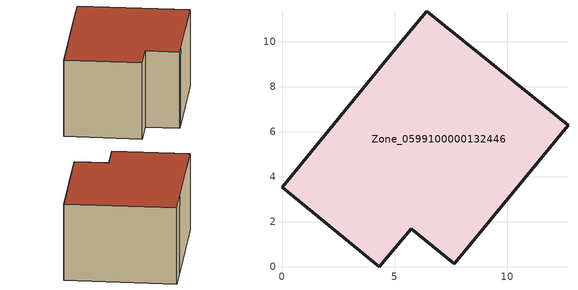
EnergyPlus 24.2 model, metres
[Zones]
Zone_0599100000132446
 floor ground (C_G): 5.07,9.74 6.43,11.37 12.71,6.29 8.1,0.67 7.66,0.15 5.73,1.71 4.33,0 0,3.55 z0
 wall outside (C_F): 4.33,0 5.73,1.71 7.66,0.15 8.1,0.67 12.71,6.29 6.43,11.37 5.07,9.74 0,3.55 4.33,0 z0:5.88
 roof outside (C_R): 8.1,0.67 12.71,6.29 6.43,11.37 5.07,9.74 0,3.55 4.33,0 5.73,1.71 7.66,0.15 z5.88
[BUILDING]
Pand.0599100000132446: North Axis=0; Terrain=City; Loads Convergence Tolerance Value=0.04; Temperature Convergence Tolerance Value=0.4; Solar Distribution=FullExterior; Maximum Number of Warmup Days=25; Minimum Number of Warmup Days=1
[Site:Location]
Rotterdam.The.Hague.AP_ZH_NLD Design_Conditions: Latitude=51.96; Longitude=4.45; Time Zone=1; Elevation=-4.5
[SITE:GROUNDTEMPERATURE:BUILDINGSURFACE]
18, 18, 18, 18, 18, 18, 18, 18, 18, 18, 18, 18
[MATERIAL] Thermal Absorptance=0.9; Solar Absorptance=0.7; Visible Absorptance=0.7
Name | Roughness | Thickness | Conductivity | Density | Specific Heat
G.TC.1946 | MediumSmooth | 0.15 | 1 | 540 | 1210
F.TC.1946 | Rough | 0.3 | 0.857143 | 1920 | 840
R.TC.1946 | MediumRough | 0.2 | 0.909091 | 1500 | 1000
[CONSTRUCTION]
C_G: G.TC.1946
C_F: F.TC.1946
C_R: R.TC.1946
[ZONE]
Zone_0599100000132446: Type=1; Multiplier=1; Ceiling Height=Autocalculate; Volume=Autocalculate; Floor Area=autocalculate; Part of Total Floor Area=Yes
[ZONEINFILTRATION:DESIGNFLOWRATE]
Infil_Zone_0599100000132446: Zone or ZoneList or Space or SpaceList=Zone_0599100000132446; Schedule=AlwaysOn; Design Flow Rate Calculation Method=Flow/Area; Flow Rate per Floor Area=0.003; Constant Term Coefficient=1; Temperature Term Coefficient=0; Velocity Term Coefficient=0; Velocity Squared Term Coefficient=0
[HVACTEMPLATE:ZONE:IDEALLOADSAIRSYSTEM]
Zone_0599100000132446: Maximum Heating Supply Air Temperature=50; Minimum Cooling Supply Air Temperature=13; Maximum Heating Supply Air Humidity Ratio=0.0156; Minimum Cooling Supply Air Humidity Ratio=0.0077; Heating Limit=NoLimit; Cooling Limit=NoLimit; Dehumidification Control Type=ConstantSensibleHeatRatio; Cooling Sensible Heat Ratio=0.7; Dehumidification Setpoint=60; Humidification Control Type=None; Humidification Setpoint=30; Outdoor Air Method=None; Outdoor Air Flow Rate per Person=0.00944; Outdoor Air Flow Rate per Zone Floor Area=0; Outdoor Air Flow Rate per Zone=0; Demand Controlled Ventilation Type=None; Outdoor Air Economizer Type=NoEconomizer; Heat Recovery Type=None; Sensible Heat Recovery Effectiveness=0.7; Latent Heat Recovery Effectiveness=0.65
[ZONECONTROL:THERMOSTAT]
ThermostatControl_Zone_0599100000132446: Zone or ZoneList=Zone_0599100000132446; Control Type Schedule=DualSetpointControlType; Control 1=Thermostat_Zone_0599100000132446; Temperature Difference Between Cutout And Setpoint=0
[THERMOSTATSETPOINT:DUALSETPOINT]
Thermostat_Zone_0599100000132446: Heating Setpoint Temperature Schedule=HeatingSetpoint_Zone_0599100000132446; Cooling Setpoint Temperature Schedule=CoolingSetpoint_Zone_0599100000132446
[SCHEDULE:COMPACT]
HeatingSetpoint_Zone_0599100000132446: Through: 12/31, For: AllDays, Until: 24:00, 21
CoolingSetpoint_Zone_0599100000132446: Through: 12/31, For: AllDays, Until: 24:00, 24
DualSetpointControlType: Through: 12/31, For: AllDays, Until: 24:00, 4
AlwaysOn: Through: 12/31, For: AllDays, Until: 24:00, 1
